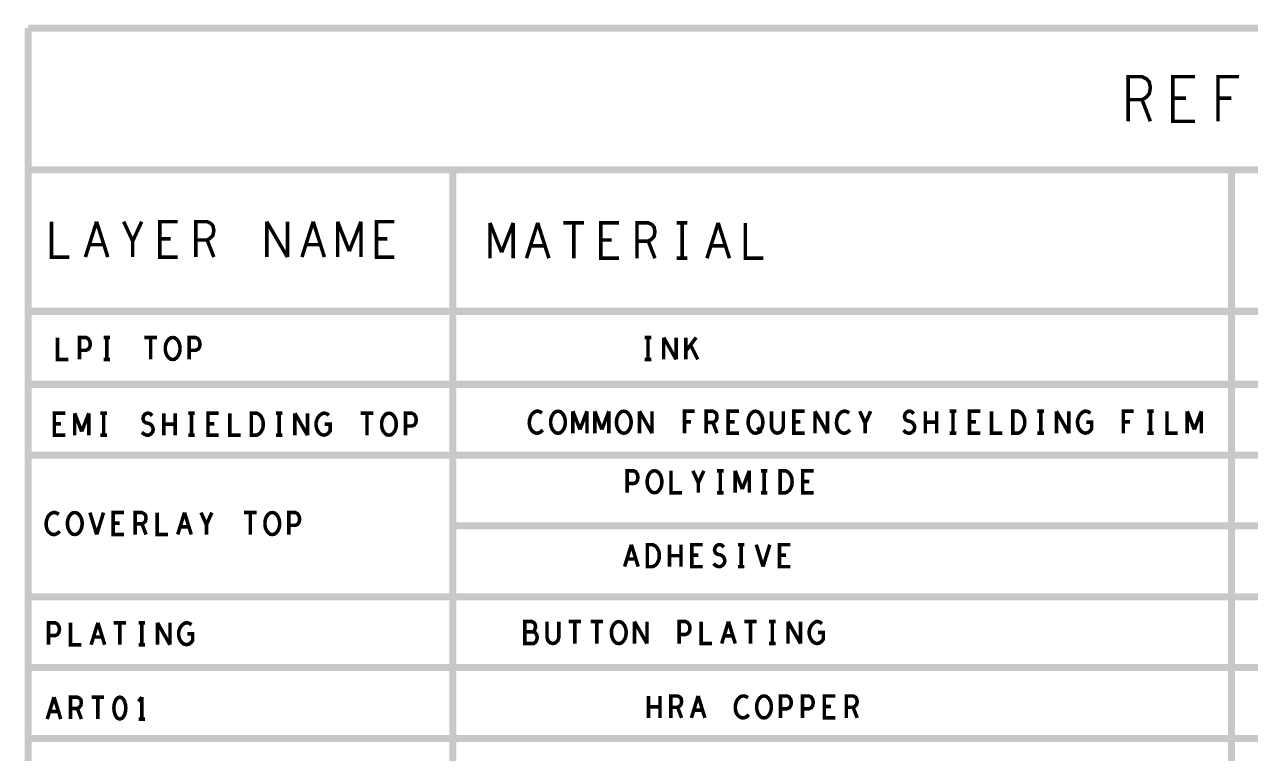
# Model space of a CAD drawing. Header units: millimetres. Extents: x 0 to 442, y 0 to 314.
# Drawn here: x 294.07 to 338.06, y 196.52 to 222.66 of the extents above; entities that cross this region are included whole.
import ezdxf

# ---------------------------------------------------------------- set-up
doc = ezdxf.new("R2010")
doc.units = ezdxf.units.MM
doc.header["$LTSCALE"] = 23.1
doc.layers.get('0').update_dxf_attribs({"linetype": 'CONTINUOUS'})

msp = doc.modelspace()

# ---------------------------------------------------------------- linework, layer by layer
for points, const_width in [([(418.043, 222.536), (294.197, 222.536)], 0.254), ([(294.197, 217.456), (294.197, 222.536)], 0.254), ([(333.674, 219.193), (333.674, 220.793), (334.172, 220.793), (334.331, 220.713), (334.43, 220.607), (334.47, 220.393), (334.43, 220.18), (334.311, 220.047), (334.172, 219.967), (333.674, 219.967)], 0.127), ([(336.07, 219.193), (335.274, 219.193), (335.274, 220.793), (336.07, 220.793)], 0.127), ([(336.895, 219.193), (336.895, 220.793), (337.65, 220.793)], 0.127), ([(334.172, 219.967), (334.47, 219.193)], 0.127), ([(335.752, 220.02), (335.274, 220.02)], 0.127), ([(337.372, 220.02), (336.895, 220.02)], 0.127), ([(294.197, 217.456), (350.077, 217.456)], 0.254), ([(294.197, 212.376), (294.197, 217.456)], 0.254), ([(309.437, 217.456), (309.437, 212.376)], 0.254), ([(337.377, 217.456), (337.377, 212.376)], 0.254), ([(295.039, 215.593), (295.039, 214.323), (295.683, 214.323)], 0.127), ([(296.255, 214.323), (296.657, 215.593)], 0.127), ([(296.657, 215.593), (297.059, 214.323)], 0.127), ([(297.952, 214.323), (297.952, 214.895), (297.63, 215.593)], 0.127), ([(298.274, 215.593), (297.952, 214.895)], 0.127), ([(299.569, 214.323), (298.926, 214.323), (298.926, 215.593), (299.569, 215.593)], 0.127), ([(300.221, 214.323), (300.221, 215.593), (300.623, 215.593), (300.752, 215.53), (300.832, 215.445), (300.865, 215.276), (300.832, 215.106), (300.736, 215.001), (300.623, 214.937), (300.221, 214.937)], 0.127), ([(302.764, 214.323), (302.764, 215.593)], 0.127), ([(302.764, 215.593), (303.504, 214.323)], 0.127), ([(303.504, 214.323), (303.504, 215.593)], 0.127), ([(304.027, 214.323), (304.429, 215.593)], 0.127), ([(304.429, 215.593), (304.831, 214.323)], 0.127), ([(305.306, 214.323), (305.306, 215.593)], 0.127), ([(305.306, 215.593), (305.724, 214.535)], 0.127), ([(305.724, 214.535), (306.143, 215.593)], 0.127), ([(306.143, 215.593), (306.143, 214.323)], 0.127), ([(307.342, 214.323), (306.698, 214.323), (306.698, 215.593), (307.342, 215.593)], 0.127), ([(310.772, 214.281), (310.772, 215.551)], 0.127), ([(310.772, 215.551), (311.19, 214.493)], 0.127), ([(311.19, 214.493), (311.608, 215.551)], 0.127), ([(311.608, 215.551), (311.608, 214.281)], 0.127), ([(312.083, 214.281), (312.485, 215.551)], 0.127), ([(312.485, 215.551), (312.887, 214.281)], 0.127), ([(313.411, 215.551), (314.151, 215.551)], 0.127), ([(313.781, 215.551), (313.781, 214.281)], 0.127), ([(315.398, 214.281), (314.754, 214.281), (314.754, 215.551), (315.398, 215.551)], 0.127), ([(316.05, 214.281), (316.05, 215.551), (316.452, 215.551), (316.581, 215.488), (316.661, 215.403), (316.693, 215.234), (316.661, 215.064), (316.565, 214.959), (316.452, 214.895), (316.05, 214.895)], 0.127), ([(317.474, 215.551), (317.86, 215.551)], 0.127), ([(317.667, 215.551), (317.667, 214.281)], 0.127), ([(318.56, 214.281), (318.962, 215.551)], 0.127), ([(318.962, 215.551), (319.364, 214.281)], 0.127), ([(319.936, 215.551), (319.936, 214.281), (320.58, 214.281)], 0.127), ([(296.914, 214.768), (296.399, 214.768)], 0.127), ([(299.312, 214.979), (298.926, 214.979)], 0.127), ([(300.623, 214.937), (300.865, 214.323)], 0.127), ([(304.686, 214.768), (304.172, 214.768)], 0.127), ([(307.084, 214.979), (306.698, 214.979)], 0.127), ([(312.743, 214.726), (312.228, 214.726)], 0.127), ([(315.14, 214.937), (314.754, 214.937)], 0.127), ([(316.452, 214.895), (316.693, 214.281)], 0.127), ([(319.22, 214.726), (318.705, 214.726)], 0.127), ([(317.474, 214.281), (317.86, 214.281)], 0.127), ([(294.197, 212.376), (418.043, 212.376)], 0.254), ([(294.197, 209.836), (294.197, 212.376)], 0.254), ([(309.437, 212.376), (309.437, 209.836)], 0.254), ([(337.377, 212.376), (337.377, 209.836)], 0.254), ([(295.255, 211.438), (295.255, 210.651), (295.644, 210.651)], 0.127), ([(296.042, 210.651), (296.042, 211.438), (296.276, 211.438), (296.354, 211.399), (296.412, 211.307), (296.432, 211.202), (296.412, 211.097), (296.363, 211.019), (296.276, 210.979), (296.042, 210.979)], 0.127), ([(296.907, 211.438), (297.141, 211.438)], 0.127), ([(297.024, 211.438), (297.024, 210.651)], 0.127), ([(298.375, 211.438), (298.823, 211.438)], 0.127), ([(298.599, 211.438), (298.599, 210.651)], 0.127), ([(299.979, 210.651), (299.979, 211.438), (300.213, 211.438), (300.291, 211.399), (300.349, 211.307), (300.369, 211.202), (300.349, 211.097), (300.3, 211.019), (300.213, 210.979), (299.979, 210.979)], 0.127), ([(316.325, 211.438), (316.559, 211.438)], 0.127), ([(316.442, 211.438), (316.442, 210.651)], 0.127), ([(317.006, 210.651), (317.006, 211.438)], 0.127), ([(317.006, 211.438), (317.454, 210.651)], 0.127), ([(317.454, 210.651), (317.454, 211.438)], 0.127), ([(317.803, 210.651), (317.803, 211.438)], 0.127), ([(318.173, 211.438), (317.803, 210.953)], 0.127), ([(318.231, 210.651), (317.968, 211.176)], 0.127), ([(296.907, 210.651), (297.141, 210.651)], 0.127), ([(316.325, 210.651), (316.559, 210.651)], 0.127), ([(294.197, 207.296), (294.197, 209.836)], 0.254), ([(294.197, 209.76), (418.043, 209.76)], 0.254), ([(309.437, 209.836), (309.437, 207.296)], 0.254), ([(337.377, 209.836), (337.377, 207.296)], 0.254), ([(295.531, 207.936), (295.141, 207.936), (295.141, 208.723), (295.531, 208.723)], 0.127), ([(295.87, 207.936), (295.87, 208.723)], 0.127), ([(295.87, 208.723), (296.123, 208.067)], 0.127), ([(296.123, 208.067), (296.377, 208.723)], 0.127), ([(296.377, 208.723), (296.377, 207.936)], 0.127), ([(296.794, 208.723), (297.028, 208.723)], 0.127), ([(296.911, 208.723), (296.911, 207.936)], 0.127), ([(298.281, 208.041), (298.359, 207.975), (298.447, 207.936), (298.525, 207.936), (298.603, 207.975), (298.661, 208.041), (298.69, 208.133), (298.671, 208.225), (298.622, 208.303), (298.534, 208.356), (298.418, 208.382), (298.349, 208.434), (298.32, 208.526), (298.34, 208.618), (298.388, 208.684), (298.456, 208.723), (298.525, 208.723), (298.593, 208.697), (298.651, 208.631)], 0.127), ([(299.069, 207.936), (299.069, 208.723)], 0.127), ([(299.478, 208.723), (299.478, 207.936)], 0.127), ([(299.944, 208.723), (300.177, 208.723)], 0.127), ([(300.06, 208.723), (300.06, 207.936)], 0.127), ([(301.043, 207.936), (300.653, 207.936), (300.653, 208.723), (301.043, 208.723)], 0.127), ([(301.44, 208.723), (301.44, 207.936), (301.83, 207.936)], 0.127), ([(303.093, 208.723), (303.327, 208.723)], 0.127), ([(303.21, 208.723), (303.21, 207.936)], 0.127), ([(303.773, 208.723), (304.222, 207.936)], 0.127), ([(303.773, 207.936), (303.773, 208.723)], 0.127), ([(304.222, 207.936), (304.222, 208.723)], 0.127), ([(304.843, 208.33), (305.038, 208.33), (305.038, 208.093), (304.98, 208.015), (304.911, 207.962), (304.814, 207.936), (304.717, 207.962), (304.648, 208.015), (304.59, 208.093), (304.551, 208.185), (304.532, 208.29), (304.532, 208.382), (304.551, 208.461), (304.59, 208.553), (304.648, 208.631), (304.707, 208.684), (304.785, 208.723), (304.853, 208.723), (304.931, 208.697), (304.989, 208.644)], 0.127), ([(306.136, 208.723), (306.584, 208.723)], 0.127), ([(306.36, 208.723), (306.36, 207.936)], 0.127), ([(307.74, 207.936), (307.74, 208.723), (307.973, 208.723), (308.051, 208.684), (308.11, 208.592), (308.129, 208.487), (308.11, 208.382), (308.061, 208.303), (307.973, 208.264), (307.74, 208.264)], 0.127), ([(312.64, 208.729), (312.581, 208.768), (312.513, 208.795), (312.435, 208.795), (312.348, 208.755), (312.28, 208.69), (312.231, 208.611), (312.192, 208.48), (312.182, 208.362), (312.202, 208.243), (312.231, 208.165), (312.289, 208.086), (312.358, 208.033), (312.426, 208.007), (312.494, 208.007), (312.562, 208.033), (312.621, 208.073), (312.669, 208.125)], 0.127), ([(313.747, 208.007), (313.747, 208.795)], 0.127), ([(313.747, 208.795), (314.001, 208.138)], 0.127), ([(314.001, 208.138), (314.254, 208.795)], 0.127), ([(314.254, 208.795), (314.254, 208.007)], 0.127), ([(314.535, 208.007), (314.535, 208.795)], 0.127), ([(314.535, 208.795), (314.788, 208.138)], 0.127), ([(314.788, 208.138), (315.041, 208.795)], 0.127), ([(315.041, 208.795), (315.041, 208.007)], 0.127), ([(316.139, 208.007), (316.139, 208.795)], 0.127), ([(316.139, 208.795), (316.587, 208.007)], 0.127), ([(316.587, 208.007), (316.587, 208.795)], 0.127), ([(317.753, 208.007), (317.753, 208.795), (318.122, 208.795)], 0.127), ([(318.53, 208.007), (318.53, 208.795), (318.774, 208.795), (318.851, 208.755), (318.9, 208.703), (318.92, 208.598), (318.9, 208.493), (318.842, 208.427), (318.774, 208.388), (318.53, 208.388)], 0.127), ([(319.707, 208.007), (319.317, 208.007), (319.317, 208.795), (319.707, 208.795)], 0.127), ([(320.873, 208.795), (320.873, 208.23), (320.912, 208.112), (320.99, 208.033), (321.087, 208.007), (321.184, 208.033), (321.262, 208.112), (321.301, 208.23), (321.301, 208.795)], 0.127), ([(322.069, 208.007), (321.68, 208.007), (321.68, 208.795), (322.069, 208.795)], 0.127), ([(322.438, 208.007), (322.438, 208.795)], 0.127), ([(322.438, 208.795), (322.886, 208.007)], 0.127), ([(322.886, 208.007), (322.886, 208.795)], 0.127), ([(323.663, 208.729), (323.605, 208.768), (323.537, 208.795), (323.459, 208.795), (323.371, 208.755), (323.303, 208.69), (323.254, 208.611), (323.216, 208.48), (323.206, 208.362), (323.225, 208.243), (323.254, 208.165), (323.313, 208.086), (323.381, 208.033), (323.449, 208.007), (323.517, 208.007), (323.586, 208.033), (323.644, 208.073), (323.693, 208.125)], 0.127), ([(324.237, 208.007), (324.237, 208.362), (324.042, 208.795)], 0.127), ([(324.432, 208.795), (324.237, 208.362)], 0.127), ([(325.607, 208.112), (325.685, 208.047), (325.773, 208.007), (325.85, 208.007), (325.928, 208.047), (325.987, 208.112), (326.016, 208.204), (325.996, 208.296), (325.948, 208.375), (325.86, 208.427), (325.743, 208.453), (325.675, 208.506), (325.646, 208.598), (325.665, 208.69), (325.714, 208.755), (325.782, 208.795), (325.85, 208.795), (325.919, 208.768), (325.977, 208.703)], 0.127), ([(326.394, 208.007), (326.394, 208.795)], 0.127), ([(326.803, 208.795), (326.803, 208.007)], 0.127), ([(327.269, 208.795), (327.503, 208.795)], 0.127), ([(327.386, 208.795), (327.386, 208.007)], 0.127), ([(328.369, 208.007), (327.979, 208.007), (327.979, 208.795), (328.369, 208.795)], 0.127), ([(328.766, 208.795), (328.766, 208.007), (329.156, 208.007)], 0.127), ([(330.419, 208.795), (330.653, 208.795)], 0.127), ([(330.536, 208.795), (330.536, 208.007)], 0.127), ([(331.099, 208.007), (331.099, 208.795)], 0.127), ([(331.099, 208.795), (331.547, 208.007)], 0.127), ([(331.547, 208.007), (331.547, 208.795)], 0.127), ([(332.169, 208.401), (332.364, 208.401), (332.364, 208.165), (332.306, 208.086), (332.237, 208.033), (332.14, 208.007), (332.043, 208.033), (331.974, 208.086), (331.916, 208.165), (331.877, 208.257), (331.857, 208.362), (331.857, 208.453), (331.877, 208.532), (331.916, 208.624), (331.974, 208.703), (332.033, 208.755), (332.111, 208.795), (332.179, 208.795), (332.257, 208.768), (332.315, 208.716)], 0.127), ([(333.501, 208.007), (333.501, 208.795), (333.87, 208.795)], 0.127), ([(334.356, 208.795), (334.59, 208.795)], 0.127), ([(334.473, 208.795), (334.473, 208.007)], 0.127), ([(335.065, 208.795), (335.065, 208.007), (335.455, 208.007)], 0.127), ([(335.794, 208.007), (335.794, 208.795)], 0.127), ([(335.794, 208.795), (336.048, 208.138)], 0.127), ([(336.048, 208.138), (336.301, 208.795)], 0.127), ([(336.301, 208.795), (336.301, 208.007)], 0.127), ([(295.375, 208.343), (295.141, 208.343)], 0.127), ([(299.478, 208.33), (299.069, 208.33)], 0.127), ([(300.887, 208.343), (300.653, 208.343)], 0.127), ([(317.986, 208.414), (317.753, 208.414)], 0.127), ([(318.774, 208.388), (318.92, 208.007)], 0.127), ([(319.551, 208.414), (319.317, 208.414)], 0.127), ([(320.378, 208.217), (320.495, 208.007)], 0.127), ([(321.913, 208.414), (321.68, 208.414)], 0.127), ([(326.803, 208.401), (326.394, 208.401)], 0.127), ([(328.213, 208.414), (327.979, 208.414)], 0.127), ([(333.734, 208.414), (333.501, 208.414)], 0.127), ([(296.794, 207.936), (297.028, 207.936)], 0.127), ([(299.944, 207.936), (300.177, 207.936)], 0.127), ([(303.093, 207.936), (303.327, 207.936)], 0.127), ([(327.269, 208.007), (327.503, 208.007)], 0.127), ([(330.419, 208.007), (330.653, 208.007)], 0.127), ([(334.356, 208.007), (334.59, 208.007)], 0.127), ([(294.197, 204.756), (294.197, 207.296)], 0.254), ([(294.197, 207.22), (418.043, 207.22)], 0.254), ([(309.437, 207.296), (309.437, 204.756)], 0.254), ([(309.437, 207.22), (309.437, 204.68), (418.043, 204.68)], 0.254), ([(337.377, 207.296), (337.377, 204.756)], 0.254), ([(315.694, 205.871), (315.694, 206.658), (315.928, 206.658), (316.006, 206.619), (316.064, 206.527), (316.084, 206.422), (316.064, 206.317), (316.015, 206.239), (315.928, 206.199), (315.694, 206.199)], 0.127), ([(317.269, 206.658), (317.269, 205.871), (317.659, 205.871)], 0.127), ([(318.251, 205.871), (318.251, 206.225), (318.056, 206.658)], 0.127), ([(318.446, 206.658), (318.251, 206.225)], 0.127), ([(318.922, 206.658), (319.155, 206.658)], 0.127), ([(319.039, 206.658), (319.039, 205.871)], 0.127), ([(319.573, 206.658), (319.826, 206.002)], 0.127), ([(319.573, 205.871), (319.573, 206.658)], 0.127), ([(319.826, 206.002), (320.079, 206.658)], 0.127), ([(320.079, 206.658), (320.079, 205.871)], 0.127), ([(320.497, 206.658), (320.73, 206.658)], 0.127), ([(320.613, 206.658), (320.613, 205.871)], 0.127), ([(322.383, 205.871), (321.993, 205.871), (321.993, 206.658), (322.383, 206.658)], 0.127), ([(322.227, 206.278), (321.993, 206.278)], 0.127), ([(318.922, 205.871), (319.155, 205.871)], 0.127), ([(320.497, 205.871), (320.73, 205.871)], 0.127), ([(295.301, 205.095), (295.242, 205.134), (295.174, 205.16), (295.096, 205.16), (295.009, 205.121), (294.941, 205.055), (294.892, 204.977), (294.853, 204.845), (294.843, 204.727), (294.863, 204.609), (294.892, 204.53), (294.95, 204.452), (295.019, 204.399), (295.087, 204.373), (295.155, 204.373), (295.223, 204.399), (295.281, 204.438), (295.33, 204.491)], 0.127), ([(296.418, 205.16), (296.661, 204.373)], 0.127), ([(296.661, 204.373), (296.905, 205.16)], 0.127), ([(297.644, 204.373), (297.254, 204.373), (297.254, 205.16), (297.644, 205.16)], 0.127), ([(298.041, 204.373), (298.041, 205.16), (298.285, 205.16), (298.363, 205.121), (298.412, 205.068), (298.431, 204.963), (298.412, 204.859), (298.353, 204.793), (298.285, 204.753), (298.041, 204.753)], 0.127), ([(298.829, 205.16), (298.829, 204.373), (299.218, 204.373)], 0.127), ([(299.568, 204.373), (299.811, 205.16)], 0.127), ([(299.811, 205.16), (300.054, 204.373)], 0.127), ([(300.598, 204.373), (300.598, 204.727), (300.404, 205.16)], 0.127), ([(300.793, 205.16), (300.598, 204.727)], 0.127), ([(301.949, 205.16), (302.397, 205.16)], 0.127), ([(302.173, 205.16), (302.173, 204.373)], 0.127), ([(303.553, 204.373), (303.553, 205.16), (303.787, 205.16), (303.865, 205.121), (303.923, 205.029), (303.943, 204.924), (303.923, 204.819), (303.875, 204.74), (303.787, 204.701), (303.553, 204.701)], 0.127), ([(294.197, 202.216), (294.197, 204.756)], 0.254), ([(297.488, 204.78), (297.254, 204.78)], 0.127), ([(298.285, 204.753), (298.431, 204.373)], 0.127), ([(299.967, 204.649), (299.655, 204.649)], 0.127), ([(309.437, 204.756), (309.437, 202.216)], 0.254), ([(337.377, 204.756), (337.377, 202.216)], 0.254), ([(315.604, 203.222), (315.847, 204.009)], 0.127), ([(315.847, 204.009), (316.09, 203.222)], 0.127), ([(317.217, 203.222), (317.217, 204.009)], 0.127), ([(317.626, 204.009), (317.626, 203.222)], 0.127), ([(318.404, 203.222), (318.014, 203.222), (318.014, 204.009), (318.404, 204.009)], 0.127), ([(318.248, 203.629), (318.014, 203.629)], 0.127), ([(318.792, 203.327), (318.87, 203.261), (318.958, 203.222), (319.036, 203.222), (319.114, 203.261), (319.172, 203.327), (319.201, 203.419), (319.182, 203.511), (319.133, 203.589), (319.045, 203.642), (318.929, 203.668), (318.86, 203.72), (318.831, 203.812), (318.851, 203.904), (318.899, 203.97), (318.967, 204.009), (319.036, 204.009), (319.104, 203.983), (319.162, 203.917)], 0.127), ([(319.667, 204.009), (319.901, 204.009)], 0.127), ([(319.784, 204.009), (319.784, 203.222)], 0.127), ([(320.328, 204.009), (320.571, 203.222)], 0.127), ([(320.571, 203.222), (320.815, 204.009)], 0.127), ([(321.554, 203.222), (321.164, 203.222), (321.164, 204.009), (321.554, 204.009)], 0.127), ([(321.398, 203.629), (321.164, 203.629)], 0.127), ([(316.003, 203.497), (315.691, 203.497)], 0.127), ([(317.626, 203.616), (317.217, 203.616)], 0.127), ([(319.667, 203.222), (319.901, 203.222)], 0.127), ([(294.197, 199.676), (294.197, 202.216)], 0.254), ([(294.197, 202.14), (418.043, 202.14)], 0.254), ([(294.197, 202.14), (347.537, 202.14)], 0.254), ([(347.537, 202.14), (294.197, 202.14)], 0.254), ([(309.437, 202.216), (309.437, 199.676)], 0.254), ([(337.377, 202.216), (337.377, 199.676)], 0.254), ([(294.934, 200.42), (294.934, 201.207), (295.168, 201.207), (295.246, 201.168), (295.304, 201.076), (295.324, 200.971), (295.304, 200.866), (295.255, 200.787), (295.168, 200.748), (294.934, 200.748)], 0.127), ([(295.721, 201.207), (295.721, 200.42), (296.111, 200.42)], 0.127), ([(296.46, 200.42), (296.704, 201.207)], 0.127), ([(296.704, 201.207), (296.947, 200.42)], 0.127), ([(297.267, 201.207), (297.715, 201.207)], 0.127), ([(297.491, 201.207), (297.491, 200.42)], 0.127), ([(298.162, 201.207), (298.395, 201.207)], 0.127), ([(298.278, 201.207), (298.278, 200.42)], 0.127), ([(298.842, 200.42), (298.842, 201.207)], 0.127), ([(298.842, 201.207), (299.29, 200.42)], 0.127), ([(299.29, 200.42), (299.29, 201.207)], 0.127), ([(299.912, 200.814), (300.106, 200.814), (300.106, 200.577), (300.048, 200.499), (299.98, 200.446), (299.882, 200.42), (299.785, 200.446), (299.717, 200.499), (299.658, 200.577), (299.62, 200.669), (299.6, 200.774), (299.6, 200.866), (299.62, 200.945), (299.658, 201.037), (299.717, 201.115), (299.775, 201.168), (299.853, 201.207), (299.921, 201.207), (299.999, 201.181), (300.058, 201.129)], 0.127), ([(312.323, 200.882), (312.361, 200.921), (312.391, 200.987), (312.41, 201.079), (312.391, 201.158), (312.352, 201.21), (312.283, 201.25), (312.021, 201.25), (312.021, 200.462), (312.342, 200.462), (312.41, 200.515), (312.449, 200.593), (312.469, 200.685), (312.449, 200.777), (312.391, 200.856), (312.323, 200.882), (312.021, 200.882)], 0.127), ([(312.818, 201.25), (312.818, 200.685), (312.857, 200.567), (312.935, 200.488), (313.032, 200.462), (313.129, 200.488), (313.207, 200.567), (313.246, 200.685), (313.246, 201.25)], 0.127), ([(313.595, 201.25), (314.043, 201.25)], 0.127), ([(313.819, 201.25), (313.819, 200.462)], 0.127), ([(314.383, 201.25), (314.831, 201.25)], 0.127), ([(314.607, 201.25), (314.607, 200.462)], 0.127), ([(315.958, 201.25), (316.406, 200.462)], 0.127), ([(315.958, 200.462), (315.958, 201.25)], 0.127), ([(316.406, 200.462), (316.406, 201.25)], 0.127), ([(317.562, 200.462), (317.562, 201.25), (317.795, 201.25), (317.873, 201.21), (317.932, 201.118), (317.951, 201.013), (317.932, 200.908), (317.883, 200.83), (317.795, 200.79), (317.562, 200.79)], 0.127), ([(318.349, 201.25), (318.349, 200.462), (318.739, 200.462)], 0.127), ([(319.088, 200.462), (319.331, 201.25)], 0.127), ([(319.331, 201.25), (319.575, 200.462)], 0.127), ([(319.895, 201.25), (320.343, 201.25)], 0.127), ([(320.119, 201.25), (320.119, 200.462)], 0.127), ([(320.789, 201.25), (321.023, 201.25)], 0.127), ([(320.906, 201.25), (320.906, 200.462)], 0.127), ([(321.469, 201.25), (321.917, 200.462)], 0.127), ([(321.469, 200.462), (321.469, 201.25)], 0.127), ([(321.917, 200.462), (321.917, 201.25)], 0.127), ([(322.539, 200.856), (322.734, 200.856), (322.734, 200.62), (322.676, 200.541), (322.607, 200.488), (322.51, 200.462), (322.413, 200.488), (322.344, 200.541), (322.286, 200.62), (322.247, 200.712), (322.228, 200.816), (322.228, 200.908), (322.247, 200.987), (322.286, 201.079), (322.344, 201.158), (322.403, 201.21), (322.481, 201.25), (322.549, 201.25), (322.627, 201.223), (322.685, 201.171)], 0.127), ([(296.859, 200.696), (296.548, 200.696)], 0.127), ([(319.487, 200.738), (319.176, 200.738)], 0.127), ([(298.162, 200.42), (298.395, 200.42)], 0.127), ([(320.789, 200.462), (321.023, 200.462)], 0.127), ([(294.197, 197.136), (294.197, 199.676)], 0.254), ([(294.197, 199.6), (418.043, 199.6)], 0.254), ([(294.197, 199.6), (347.537, 199.6)], 0.254), ([(347.537, 199.6), (294.197, 199.6)], 0.254), ([(309.437, 199.676), (309.437, 197.136)], 0.254), ([(337.377, 199.676), (337.377, 197.136)], 0.254), ([(294.885, 197.754), (295.129, 198.541)], 0.127), ([(295.129, 198.541), (295.372, 197.754)], 0.127), ([(295.721, 197.754), (295.721, 198.541), (295.965, 198.541), (296.042, 198.502), (296.091, 198.449), (296.111, 198.344), (296.091, 198.239), (296.033, 198.174), (295.965, 198.134), (295.721, 198.134)], 0.127), ([(296.479, 198.541), (296.927, 198.541)], 0.127), ([(296.703, 198.541), (296.703, 197.754)], 0.127), ([(298.278, 198.541), (298.161, 198.384)], 0.127), ([(298.278, 197.754), (298.278, 198.541)], 0.127), ([(316.464, 197.796), (316.464, 198.583)], 0.127), ([(316.873, 198.583), (316.873, 197.796)], 0.127), ([(317.261, 197.796), (317.261, 198.583), (317.504, 198.583), (317.582, 198.544), (317.631, 198.491), (317.65, 198.386), (317.631, 198.282), (317.573, 198.216), (317.504, 198.176), (317.261, 198.176)], 0.127), ([(318, 197.796), (318.243, 198.583)], 0.127), ([(318.243, 198.583), (318.486, 197.796)], 0.127), ([(320.032, 198.518), (319.974, 198.557), (319.906, 198.583), (319.828, 198.583), (319.74, 198.544), (319.672, 198.478), (319.623, 198.4), (319.584, 198.268), (319.575, 198.15), (319.594, 198.032), (319.623, 197.953), (319.681, 197.875), (319.75, 197.822), (319.818, 197.796), (319.886, 197.796), (319.954, 197.822), (320.013, 197.861), (320.061, 197.914)], 0.127), ([(321.198, 197.796), (321.198, 198.583), (321.432, 198.583), (321.51, 198.544), (321.568, 198.452), (321.587, 198.347), (321.568, 198.242), (321.519, 198.163), (321.432, 198.124), (321.198, 198.124)], 0.127), ([(321.985, 197.796), (321.985, 198.583), (322.219, 198.583), (322.297, 198.544), (322.355, 198.452), (322.375, 198.347), (322.355, 198.242), (322.307, 198.163), (322.219, 198.124), (321.985, 198.124)], 0.127), ([(323.162, 197.796), (322.773, 197.796), (322.773, 198.583), (323.162, 198.583)], 0.127), ([(323.56, 197.796), (323.56, 198.583), (323.804, 198.583), (323.881, 198.544), (323.93, 198.491), (323.95, 198.386), (323.93, 198.282), (323.872, 198.216), (323.804, 198.176), (323.56, 198.176)], 0.127), ([(295.284, 198.029), (294.973, 198.029)], 0.127), ([(295.965, 198.134), (296.111, 197.754)], 0.127), ([(316.873, 198.19), (316.464, 198.19)], 0.127), ([(317.504, 198.176), (317.65, 197.796)], 0.127), ([(318.399, 198.071), (318.087, 198.071)], 0.127), ([(323.006, 198.203), (322.773, 198.203)], 0.127), ([(323.804, 198.176), (323.95, 197.796)], 0.127), ([(298.161, 197.754), (298.395, 197.754)], 0.127), ([(294.197, 194.596), (294.197, 197.136)], 0.254), ([(294.197, 197.06), (418.043, 197.06)], 0.254), ([(294.197, 197.06), (347.537, 197.06)], 0.254), ([(347.537, 197.06), (294.197, 197.06)], 0.254), ([(309.437, 197.136), (309.437, 194.596)], 0.254), ([(337.377, 197.136), (337.377, 194.596)], 0.254)]:
    msp.add_lwpolyline(points, dxfattribs=dict(const_width=const_width))
at = {"const_width": 0.127}
for points in [[(299.386, 210.651), (299.308, 210.664), (299.24, 210.717), (299.182, 210.795), (299.143, 210.887), (299.123, 210.992), (299.123, 211.097), (299.143, 211.202), (299.182, 211.294), (299.24, 211.373), (299.308, 211.425), (299.386, 211.438), (299.464, 211.425), (299.532, 211.373), (299.591, 211.294), (299.63, 211.202), (299.649, 211.097), (299.649, 210.992), (299.63, 210.887), (299.591, 210.795), (299.532, 210.717), (299.464, 210.664)], [(302.209, 207.936), (302.209, 208.723), (302.403, 208.723), (302.481, 208.684), (302.54, 208.631), (302.588, 208.553), (302.627, 208.461), (302.637, 208.33), (302.627, 208.198), (302.588, 208.106), (302.54, 208.028), (302.481, 207.975), (302.403, 207.936)], [(307.147, 207.936), (307.069, 207.949), (307.001, 208.001), (306.943, 208.08), (306.904, 208.172), (306.884, 208.277), (306.884, 208.382), (306.904, 208.487), (306.943, 208.579), (307.001, 208.658), (307.069, 208.71), (307.147, 208.723), (307.225, 208.71), (307.293, 208.658), (307.352, 208.579), (307.39, 208.487), (307.41, 208.382), (307.41, 208.277), (307.39, 208.172), (307.352, 208.08), (307.293, 208.001), (307.225, 207.949)], [(313.213, 208.007), (313.135, 208.02), (313.067, 208.073), (313.009, 208.151), (312.97, 208.243), (312.95, 208.348), (312.95, 208.453), (312.97, 208.558), (313.009, 208.65), (313.067, 208.729), (313.135, 208.781), (313.213, 208.795), (313.291, 208.781), (313.359, 208.729), (313.418, 208.65), (313.456, 208.558), (313.476, 208.453), (313.476, 208.348), (313.456, 208.243), (313.418, 208.151), (313.359, 208.073), (313.291, 208.02)], [(315.575, 208.007), (315.497, 208.02), (315.429, 208.073), (315.371, 208.151), (315.332, 208.243), (315.312, 208.348), (315.312, 208.453), (315.332, 208.558), (315.371, 208.65), (315.429, 208.729), (315.497, 208.781), (315.575, 208.795), (315.653, 208.781), (315.721, 208.729), (315.78, 208.65), (315.819, 208.558), (315.838, 208.453), (315.838, 208.348), (315.819, 208.243), (315.78, 208.151), (315.721, 208.073), (315.653, 208.02)], [(320.3, 208.007), (320.222, 208.02), (320.154, 208.073), (320.095, 208.151), (320.056, 208.243), (320.037, 208.348), (320.037, 208.453), (320.056, 208.558), (320.095, 208.65), (320.154, 208.729), (320.222, 208.781), (320.3, 208.795), (320.378, 208.781), (320.446, 208.729), (320.504, 208.65), (320.543, 208.558), (320.563, 208.453), (320.563, 208.348), (320.543, 208.243), (320.504, 208.151), (320.446, 208.073), (320.378, 208.02)], [(329.534, 208.007), (329.534, 208.795), (329.729, 208.795), (329.807, 208.755), (329.865, 208.703), (329.914, 208.624), (329.953, 208.532), (329.963, 208.401), (329.953, 208.27), (329.914, 208.178), (329.865, 208.099), (329.807, 208.047), (329.729, 208.007)], [(316.676, 205.871), (316.598, 205.884), (316.53, 205.937), (316.472, 206.015), (316.433, 206.107), (316.414, 206.212), (316.414, 206.317), (316.433, 206.422), (316.472, 206.514), (316.53, 206.593), (316.598, 206.645), (316.676, 206.658), (316.754, 206.645), (316.822, 206.593), (316.881, 206.514), (316.92, 206.422), (316.939, 206.317), (316.939, 206.212), (316.92, 206.107), (316.881, 206.015), (316.822, 205.937), (316.754, 205.884)], [(321.187, 205.871), (321.187, 206.658), (321.381, 206.658), (321.459, 206.619), (321.518, 206.566), (321.566, 206.488), (321.605, 206.396), (321.615, 206.265), (321.605, 206.133), (321.566, 206.042), (321.518, 205.963), (321.459, 205.91), (321.381, 205.871)], [(295.874, 204.373), (295.796, 204.386), (295.728, 204.438), (295.67, 204.517), (295.631, 204.609), (295.611, 204.714), (295.611, 204.819), (295.631, 204.924), (295.67, 205.016), (295.728, 205.095), (295.796, 205.147), (295.874, 205.16), (295.952, 205.147), (296.02, 205.095), (296.079, 205.016), (296.117, 204.924), (296.137, 204.819), (296.137, 204.714), (296.117, 204.609), (296.079, 204.517), (296.02, 204.438), (295.952, 204.386)], [(302.961, 204.373), (302.883, 204.386), (302.815, 204.438), (302.756, 204.517), (302.717, 204.609), (302.698, 204.714), (302.698, 204.819), (302.717, 204.924), (302.756, 205.016), (302.815, 205.095), (302.883, 205.147), (302.961, 205.16), (303.039, 205.147), (303.107, 205.095), (303.165, 205.016), (303.204, 204.924), (303.224, 204.819), (303.224, 204.714), (303.204, 204.609), (303.165, 204.517), (303.107, 204.438), (303.039, 204.386)], [(316.42, 203.222), (316.42, 204.009), (316.615, 204.009), (316.693, 203.97), (316.751, 203.917), (316.8, 203.839), (316.839, 203.747), (316.849, 203.616), (316.839, 203.484), (316.8, 203.393), (316.751, 203.314), (316.693, 203.261), (316.615, 203.222)], [(315.394, 200.462), (315.316, 200.475), (315.248, 200.528), (315.19, 200.606), (315.151, 200.698), (315.131, 200.803), (315.131, 200.908), (315.151, 201.013), (315.19, 201.105), (315.248, 201.184), (315.316, 201.236), (315.394, 201.25), (315.472, 201.236), (315.54, 201.184), (315.599, 201.105), (315.638, 201.013), (315.657, 200.908), (315.657, 200.803), (315.638, 200.698), (315.599, 200.606), (315.54, 200.528), (315.472, 200.475)], [(297.491, 198.541), (297.413, 198.515), (297.354, 198.449), (297.316, 198.37), (297.286, 198.266), (297.277, 198.147), (297.286, 198.029), (297.316, 197.924), (297.354, 197.846), (297.413, 197.78), (297.491, 197.754), (297.569, 197.78), (297.627, 197.846), (297.666, 197.924), (297.695, 198.029), (297.705, 198.147), (297.695, 198.266), (297.666, 198.37), (297.627, 198.449), (297.569, 198.515)], [(320.605, 197.796), (320.527, 197.809), (320.459, 197.861), (320.401, 197.94), (320.362, 198.032), (320.342, 198.137), (320.342, 198.242), (320.362, 198.347), (320.401, 198.439), (320.459, 198.518), (320.527, 198.57), (320.605, 198.583), (320.683, 198.57), (320.751, 198.518), (320.81, 198.439), (320.849, 198.347), (320.868, 198.242), (320.868, 198.137), (320.849, 198.032), (320.81, 197.94), (320.751, 197.861), (320.683, 197.809)]]:
    msp.add_lwpolyline(points, close=True, dxfattribs=at)

doc.saveas('drawing.dxf')
